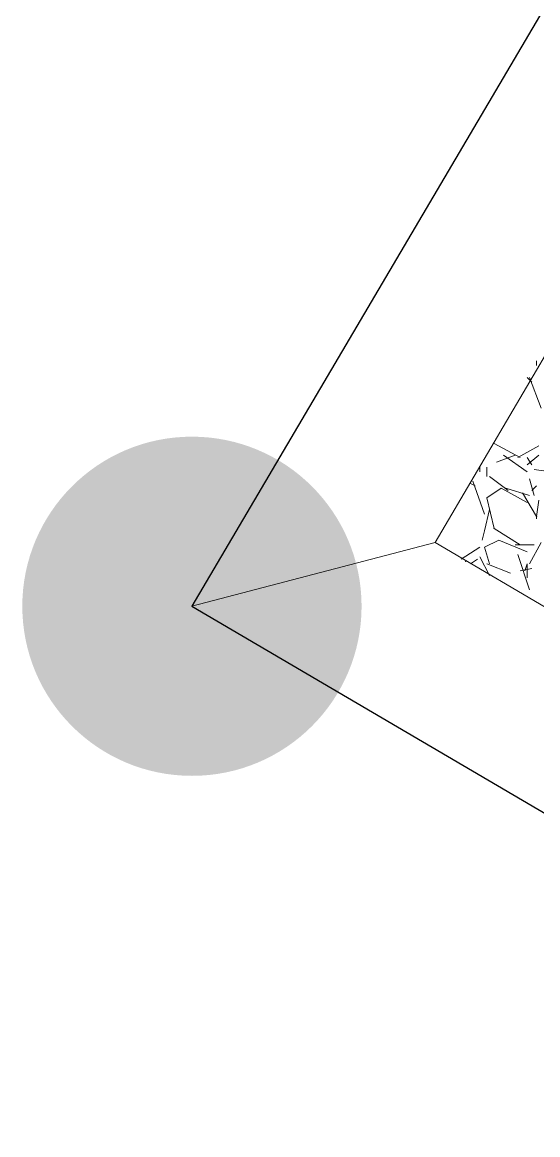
# Model space of a CAD drawing. Header units: metres. Extents: x 535260 to 535657, y 1837171 to 1837447.
# Drawn here: x 535423.831 to 535426.015, y 1837298.11 to 1837302.825 of the extents above; entities that cross this region are included whole.
import ezdxf

# ---------------------------------------------------------------- set-up
doc = ezdxf.new("R2010")
doc.units = ezdxf.units.M
doc.header["$MEASUREMENT"] = 0
for name, color, linetype, lineweight in [('Level 4', 1, 'Continuous', 0), ('Level 42', 1, 'Continuous', 0), ('Level 5', 1, 'Continuous', 0)]:
    doc.layers.add(name, color=color, linetype=linetype, lineweight=lineweight)

msp = doc.modelspace()

# ---------------------------------------------------------------- hatches: boundary and pattern name
at = {"layer": 'Level 4', "linetype": 'Continuous', "lineweight": 0}
h = msp.add_hatch(color=7, dxfattribs=at)
edge = h.paths.add_edge_path()
edge.add_arc((535424.55, 1837300.35), 0.7187, 270, 630)

# ---------------------------------------------------------------- linework, layer by layer
at = {"layer": 'Level 42', "color": 7, "linetype": 'Continuous', "lineweight": 0}
for p, q in [((535424.55, 1837300.35), (535428.56, 1837307.16)), ((535424.55, 1837300.35), (535428.56, 1837307.16)), ((535425.58, 1837300.62), (535428.82, 1837306.14)), ((535425.58, 1837300.62), (535428.82, 1837306.14)), ((535426.01, 1837301.39), (535426.01, 1837301.37)), ((535426.01, 1837301.39), (535426.01, 1837301.37)), ((535425.97, 1837301.32), (535425.99, 1837301.3)), ((535425.97, 1837301.32), (535425.99, 1837301.3)), ((535425.98, 1837301.32), (535426.03, 1837301.19)), ((535425.98, 1837301.32), (535426.03, 1837301.19)), ((535425.94, 1837300.98), (535425.83, 1837301.04)), ((535425.94, 1837300.98), (535425.83, 1837301.04)), ((535426.02, 1837301.03), (535425.93, 1837300.98)), ((535426.02, 1837301.03), (535425.93, 1837300.98)), ((535425.92, 1837300.99), (535425.84, 1837300.96)), ((535425.92, 1837300.99), (535425.84, 1837300.96)), ((535425.97, 1837300.92), (535425.87, 1837300.99)), ((535425.97, 1837300.92), (535425.87, 1837300.99)), ((535425.97, 1837300.95), (535426.02, 1837300.99)), ((535425.97, 1837300.95), (535426.02, 1837300.99)), ((535425.99, 1837300.95), (535425.97, 1837300.98)), ((535425.99, 1837300.95), (535425.97, 1837300.98)), ((535425.77, 1837300.94), (535425.77, 1837300.92)), ((535425.77, 1837300.94), (535425.77, 1837300.92)), ((535425.8, 1837300.94), (535425.8, 1837300.9)), ((535425.8, 1837300.94), (535425.8, 1837300.9)), ((535426.07, 1837300.92), (535426, 1837300.93)), ((535426.07, 1837300.92), (535426, 1837300.93)), ((535425.74, 1837300.88), (535425.79, 1837300.74)), ((535425.74, 1837300.88), (535425.79, 1837300.74)), ((535425.89, 1837300.84), (535425.81, 1837300.9)), ((535425.89, 1837300.84), (535425.81, 1837300.9)), ((535426, 1837300.82), (535425.98, 1837300.89)), ((535426, 1837300.82), (535425.98, 1837300.89)), ((535425.73, 1837300.87), (535425.75, 1837300.86)), ((535425.73, 1837300.87), (535425.75, 1837300.86)), ((535425.86, 1837300.85), (535425.8, 1837300.81)), ((535425.86, 1837300.85), (535425.8, 1837300.81)), ((535425.97, 1837300.79), (535425.86, 1837300.85)), ((535425.97, 1837300.79), (535425.86, 1837300.85)), ((535425.97, 1837300.79), (535425.86, 1837300.85)), ((535425.97, 1837300.79), (535425.86, 1837300.85)), ((535425.98, 1837300.82), (535425.88, 1837300.85)), ((535425.98, 1837300.82), (535425.88, 1837300.85)), ((535426.01, 1837300.73), (535425.95, 1837300.83)), ((535426.01, 1837300.73), (535425.95, 1837300.83)), ((535426.01, 1837300.86), (535425.99, 1837300.84)), ((535426.01, 1837300.86), (535425.99, 1837300.84)), ((535425.8, 1837300.81), (535425.83, 1837300.68)), ((535425.8, 1837300.81), (535425.83, 1837300.68)), ((535426.02, 1837300.8), (535426.01, 1837300.73)), ((535426.02, 1837300.8), (535426.01, 1837300.73)), ((535425.81, 1837300.76), (535425.79, 1837300.67)), ((535425.81, 1837300.76), (535425.79, 1837300.67)), ((535426.01, 1837300.73), (535426.01, 1837300.72)), ((535426.01, 1837300.73), (535426.01, 1837300.72)), ((535425.79, 1837300.67), (535425.78, 1837300.63)), ((535425.79, 1837300.67), (535425.78, 1837300.63)), ((535425.83, 1837300.68), (535425.94, 1837300.61)), ((535425.83, 1837300.68), (535425.94, 1837300.61)), ((535425.58, 1837300.62), (535424.55, 1837300.35)), ((535425.58, 1837300.62), (535424.55, 1837300.35)), ((535426.87, 1837299.86), (535425.58, 1837300.62)), ((535426.87, 1837299.86), (535425.58, 1837300.62)), ((535425.77, 1837300.6), (535425.69, 1837300.55)), ((535425.77, 1837300.6), (535425.69, 1837300.55)), ((535425.79, 1837300.6), (535425.85, 1837300.63)), ((535425.79, 1837300.6), (535425.85, 1837300.63)), ((535425.81, 1837300.53), (535425.79, 1837300.6)), ((535425.81, 1837300.53), (535425.79, 1837300.6)), ((535425.85, 1837300.63), (535425.97, 1837300.58)), ((535425.85, 1837300.63), (535425.97, 1837300.58)), ((535425.92, 1837300.61), (535426, 1837300.61)), ((535425.92, 1837300.61), (535426, 1837300.61)), ((535425.98, 1837300.53), (535426.03, 1837300.62)), ((535425.98, 1837300.53), (535426.03, 1837300.62)), ((535425.73, 1837300.53), (535425.76, 1837300.55)), ((535425.73, 1837300.53), (535425.76, 1837300.55)), ((535425.77, 1837300.56), (535425.81, 1837300.48)), ((535425.77, 1837300.56), (535425.81, 1837300.48)), ((535425.98, 1837300.42), (535425.93, 1837300.57)), ((535425.98, 1837300.42), (535425.93, 1837300.57)), ((535425.9, 1837300.49), (535425.8, 1837300.53)), ((535425.9, 1837300.49), (535425.8, 1837300.53)), ((535425.99, 1837300.51), (535425.94, 1837300.5)), ((535425.99, 1837300.51), (535425.94, 1837300.5)), ((535425.97, 1837300.53), (535425.96, 1837300.5)), ((535425.97, 1837300.53), (535425.96, 1837300.5)), ((535425.97, 1837300.53), (535425.97, 1837300.47)), ((535425.97, 1837300.53), (535425.97, 1837300.47)), ((535427.14, 1837298.83), (535424.55, 1837300.35)), ((535427.14, 1837298.83), (535424.55, 1837300.35))]:
    msp.add_line(p, q, dxfattribs=at)
for p in [(535426.01, 1837300.73), (535426.01, 1837300.73), (535425.83, 1837300.68), (535425.83, 1837300.68), (535425.71, 1837300.54), (535425.71, 1837300.54)]:
    msp.add_point(p, dxfattribs=at)
at = {"layer": 'Level 5', "color": 7, "linetype": 'Continuous', "lineweight": 30}
for p, q in [((535428.56, 1837307.16), (535424.55, 1837300.35)), ((535424.55, 1837300.35), (535429.78, 1837297.28))]:
    msp.add_line(p, q, dxfattribs=at)

doc.saveas('drawing.dxf')
